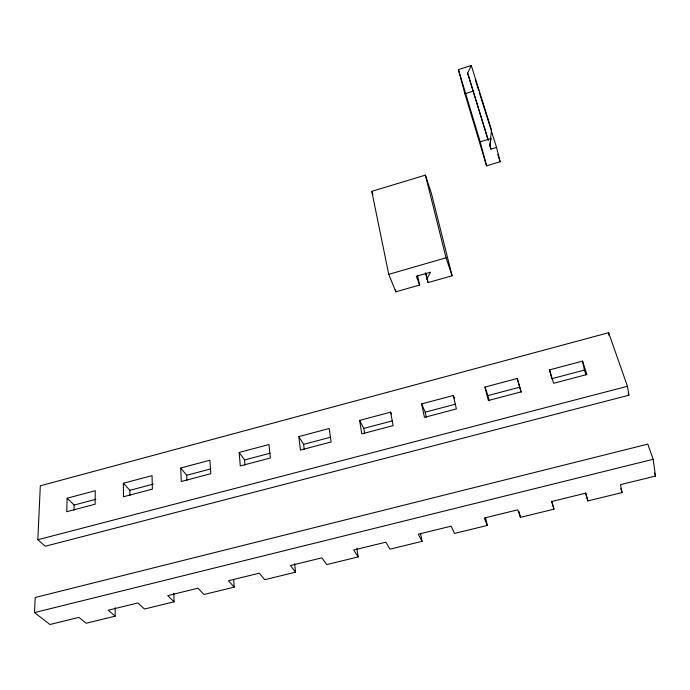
<?xml version="1.0" encoding="UTF-8"?>
<svg xmlns="http://www.w3.org/2000/svg" width="690" height="690" viewBox="0 0 690 690"><rect width="100%" height="100%" fill="white"/><g stroke="black" fill="none" stroke-linecap="round" stroke-linejoin="round"><path stroke-width="1.03" d="M74.02 510.203L74.141 505.046L67.128 498.214L95.255 490.737L95.108 504.218L66.74 511.695L67.128 498.214M115.161 607.718L115.178 616.17L86.147 623.243L78.953 617.386L49.939 624.493L34.5 612.599L35.19 597.505L647.815 444.118L653.154 459.29L655.5 476.057L620.508 484.639L622.044 492.582L587.82 500.923L585.431 492.988M37.838 539.727L40.313 485.795L608.615 332.709L627.469 386.297L628.9 395.223L45.273 546.239L37.838 539.727L627.469 386.297M496.541 147.418L490.901 149.126L489.9 145.245L491.547 130.039L471.287 65.507L458.419 69.595L464.905 93.797L486.588 165.85L500.138 161.762L496.541 147.418L479.343 92.589M489.9 145.245L491.159 138.509L480.214 141.855L486.588 165.85M488.08 139.984L467.622 73.088L471.287 65.507M426.791 279.122L430.543 272.196L416.337 276.267L419.641 285.013L395.87 291.801L388.746 274.335L371.781 191.346L425.385 175.122L431.448 193.511L452.097 275.759L428.076 282.607L425.342 272.861M464.905 93.797L473.711 91.028M388.746 274.335L446.042 257.81L452.097 275.759M123.372 483.259L152.042 475.626L152.387 489.107L123.467 496.74L123.372 483.259L129.867 490.305L129.927 495.463M180.702 468.001L209.941 460.23L210.795 473.711L181.306 481.482L180.702 468.001L186.671 475.281L186.921 480.438M239.163 452.45L268.979 444.524L270.368 457.996L240.284 465.931L239.163 452.45L244.571 459.963L245.019 465.12M298.787 436.598L329.19 428.507L331.131 441.971L300.443 450.07L298.787 436.598L303.609 444.351L304.255 449.5M390.618 412.163L393.128 425.627L361.819 433.881L359.594 420.417L390.618 412.163L391.489 413.974M453.287 395.491L456.401 408.937L424.445 417.364L421.642 403.917L453.287 395.491L454.374 398.294M517.25 378.482L520.985 391.903L488.365 400.511L484.949 387.073L517.25 378.482L521.269 392.291M549.559 369.883L582.541 361.112L586.914 374.515L553.613 383.304L549.559 369.883L551.802 378.698L584.421 370.064L585.974 374.834M74.141 505.046L95.824 499.31M129.867 490.305L153.206 484.139M186.671 475.281L210.459 468.993M244.571 459.963L270.023 453.235M303.609 444.351L330.596 437.21M359.594 420.417L363.811 428.421L392.472 420.84M421.642 403.917L425.221 412.18L455.538 404.159M484.949 387.073L487.873 395.603L519.837 387.15M34.5 612.599L653.154 459.29M173.785 593.331L174.104 601.801L144.495 609.02L137.862 602.948L108.261 610.202L115.178 616.17M233.669 579.729L234.212 587.138L204.007 594.504L197.961 588.208L167.756 595.617L174.104 601.801M294.613 563.704L295.553 572.183L264.727 579.704L259.302 573.174L228.476 580.73L234.212 587.138M356.885 548.429L358.162 556.925L326.698 564.593L321.911 557.831L290.438 565.541L295.553 572.183M420.555 533.405L422.073 541.34L389.954 549.171L385.831 542.159L353.703 550.034L358.162 556.925M485.467 517.491L487.321 525.426L454.529 533.422L451.105 526.159L418.295 534.198L422.073 541.34M487.321 525.426L484.268 518.035L517.776 509.815L520.467 517.345L553.966 509.177L551.759 501.242M371.781 191.346L372.945 194.339M628.193 393.205L628.9 395.223M654.456 473.064L655.5 476.057M620.759 488.615L622.044 492.582M475.212 79.393L478.713 90.562M497.887 154.569L500.138 161.762M467.622 73.088L488.33 140.165M489.641 145.064L490.901 149.126M458.419 69.595L480.214 141.855M553.966 509.177L551.655 501.509L585.896 493.117L587.82 500.923M518.949 511.394L520.467 517.345M487.873 395.603L489.184 400.743M425.385 175.122L446.042 257.81M425.894 273.231L428.076 282.607M417.519 275.629L419.641 285.013M582.541 361.112L584.421 370.064M425.221 412.18L426.308 417.321M395.43 289.714L395.87 291.801M608.615 332.709L609.149 335.771M363.811 428.421L364.674 433.57"/></g></svg>
